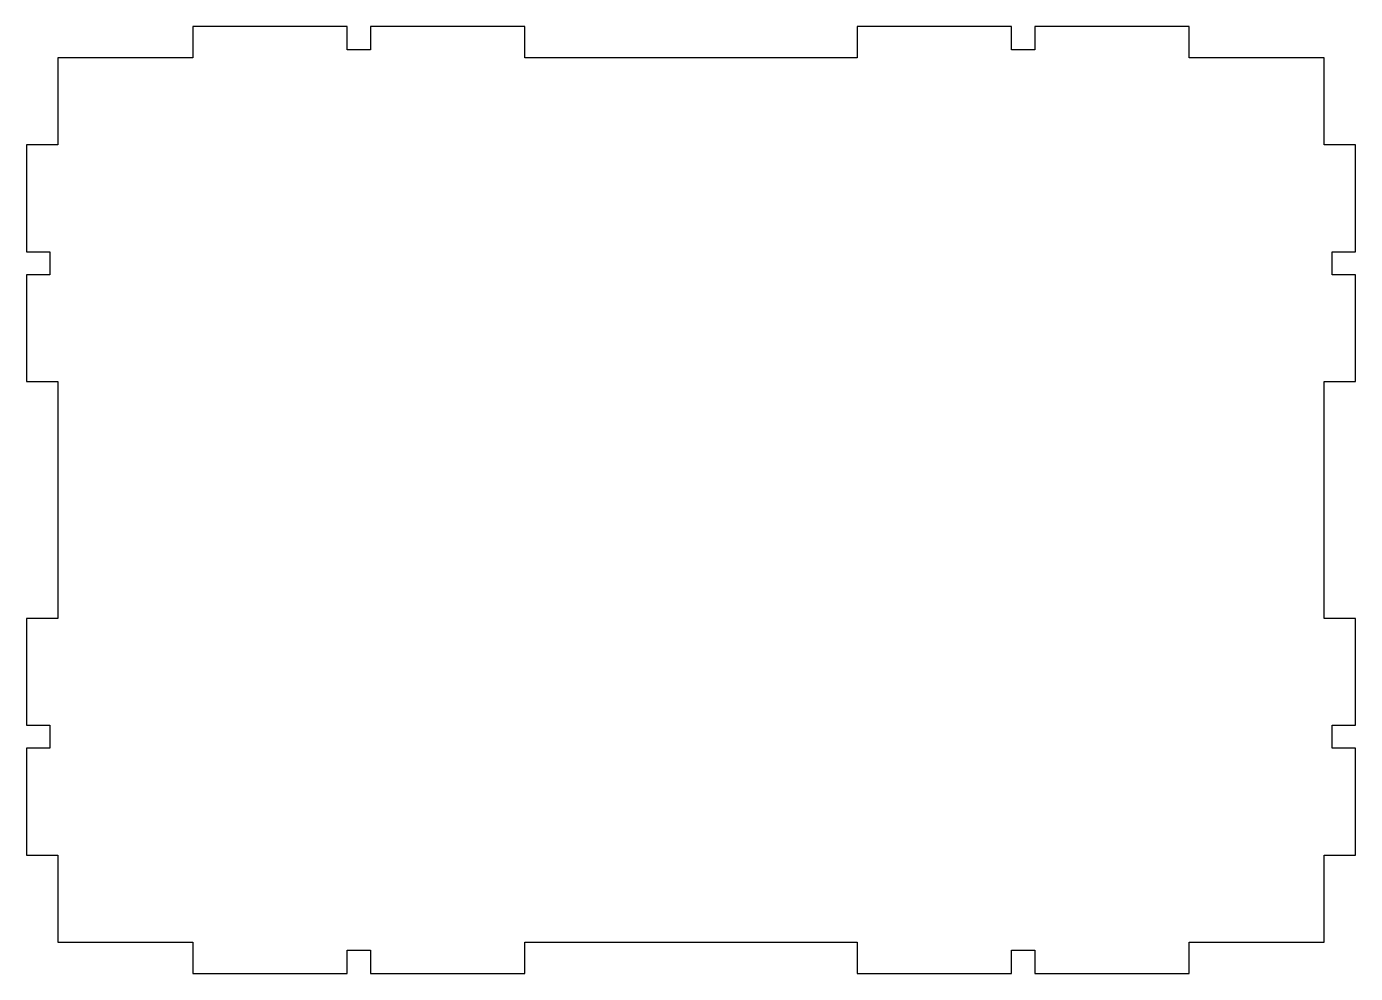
# Model space of a CAD drawing. Header units: inches. Extents: x 17.38 to 27.37, y 7.38 to 14.5.
import ezdxf

# ---------------------------------------------------------------- set-up
doc = ezdxf.new("R2010")
doc.units = ezdxf.units.IN
doc.layers.get('0').update_dxf_attribs({"linetype": 'CONTINUOUS'})

msp = doc.modelspace()

# ---------------------------------------------------------------- linework, layer by layer
msp.add_lwpolyline([(27.139, 14.264), (26.125, 14.264), (26.125, 14.5), (24.962, 14.5), (24.962, 14.326), (24.788, 14.326), (24.788, 14.5), (23.625, 14.5), (23.625, 14.264), (21.125, 14.264), (21.125, 14.5), (19.962, 14.5), (19.962, 14.326), (19.788, 14.326), (19.788, 14.5), (18.625, 14.5), (18.625, 14.264), (17.611, 14.264), (17.611, 13.6094), (17.375, 13.6094), (17.375, 12.8058), (17.549, 12.8058), (17.549, 12.6318), (17.375, 12.6318), (17.375, 11.8281), (17.611, 11.8281), (17.611, 10.0469), (17.375, 10.0469), (17.375, 9.2433), (17.549, 9.2433), (17.549, 9.0693), (17.375, 9.0693), (17.375, 8.2656), (17.611, 8.2656), (17.611, 7.611), (18.625, 7.611), (18.625, 7.375), (19.788, 7.375), (19.788, 7.549), (19.962, 7.549), (19.962, 7.375), (21.125, 7.375), (21.125, 7.611), (23.625, 7.611), (23.625, 7.375), (24.788, 7.375), (24.788, 7.549), (24.962, 7.549), (24.962, 7.375), (26.125, 7.375), (26.125, 7.611), (27.139, 7.611), (27.139, 8.2656), (27.375, 8.2656), (27.375, 9.0693), (27.201, 9.0693), (27.201, 9.2433), (27.375, 9.2433), (27.375, 10.0469), (27.139, 10.0469), (27.139, 11.8281), (27.375, 11.8281), (27.375, 12.6318), (27.201, 12.6318), (27.201, 12.8058), (27.375, 12.8058), (27.375, 13.6094), (27.139, 13.6094)], close=True)

doc.saveas('drawing.dxf')
